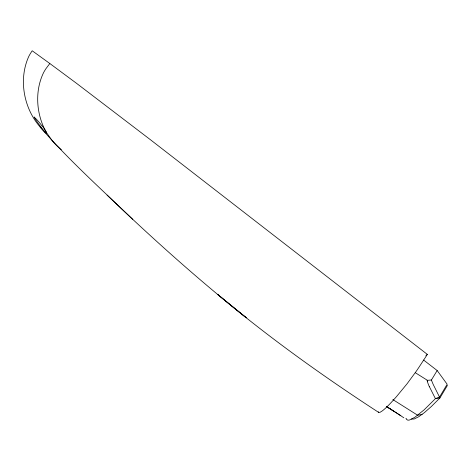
<?xml version="1.0" encoding="UTF-8"?>
<svg xmlns="http://www.w3.org/2000/svg" width="471" height="471" viewBox="0 0 471 471"><rect width="100%" height="100%" fill="white"/><g stroke="black" fill="none" stroke-linecap="round" stroke-linejoin="round"><path stroke-width="0.71" d="M447.45 385.372L439.949 397.924L431.324 406.538L424.342 412.667L418.766 416.705L414.162 419.013L411.418 419.084M406.85 419.437A81.242 7.395 -57.7 0 0 406.956 419.679L407.939 420.209L409.558 419.997L414.833 417.288L424.1 409.87L435.416 398.649L439.949 397.924L433.285 384.613A93.641 57.821 -75.9 0 1 431.418 380.009L437.159 370.53L423.594 360.038M107.064 195.094C151.803 237.867 197.861 279.321 246.368 317.801L217.525 294.298C268.529 337.26 322.829 376.088 378.702 412.425L380.05 412.296L382.211 410.953A360.121 18.987 -56.4 0 0 385.101 408.551L385.926 407.792A326.998 17.515 -56.5 0 0 391.525 402.128L394.886 398.431A282.953 15.555 -56.6 0 0 396.729 396.335L407.068 383.783L416.064 371.531A27.383 1.807 -57.4 0 0 418.878 367.392L425.254 357.63A27.612 1.825 -57.3 0 0 427.309 354.375L150.691 139.928L76.461 83.273L49.82 63.514L45.911 68.731A33.082 18.045 -42.7 0 0 43.544 72.687C34.736 90.874 36.202 113.482 45.634 131.144M425.855 355.811L427.309 354.375M422.151 414.368L417.689 415.257L392.838 399.561M415.263 372.685L427.415 380.315M427.474 380.309L431.424 380.009M393.632 411.118L386.75 406.65L400.839 415.722L386.632 406.62M400.109 415.281L403.835 417.806M49.82 63.514L32.211 50.78L31.475 51.857A32.888 18.769 -42.8 0 0 28.872 56.237C18.687 78.304 23.291 106.163 38.381 124.897A299.285 145.315 -52.6 0 0 43.785 130.926L45.628 132.704M406.638 419.137L406.332 418.896M406.173 418.772L405.867 418.525M61.36 149.79L56.555 145.468A301.793 140.187 -52 0 1 51.875 140.287L46.258 132.221A10.344 0.948 50.9 0 0 45.722 131.232M132.74 219.374L129.955 216.725C99.446 187.429 67.848 159.057 40.147 127.023M378.702 412.425L378.49 411.795M437.159 370.53L447.173 384.277L439.602 396.941L435.416 398.649L429.417 386.726M427.397 381.404L427.062 380.344M42.949 126.834A10.315 0.901 52.9 0 1 46.123 131.727M429.364 386.779A93.77 63.02 -65.4 0 1 427.321 381.469M45.169 130.909A10.321 0.671 53.5 0 1 42.531 129.089A10.321 0.671 53.5 0 1 34.095 116.943A10.327 1.119 51.1 0 1 34.283 117.067M34.583 117.497A10.327 1.136 51.5 0 1 42.072 125.928M42.143 125.969A10.321 0.971 52.8 0 1 42.537 126.505"/></g></svg>
